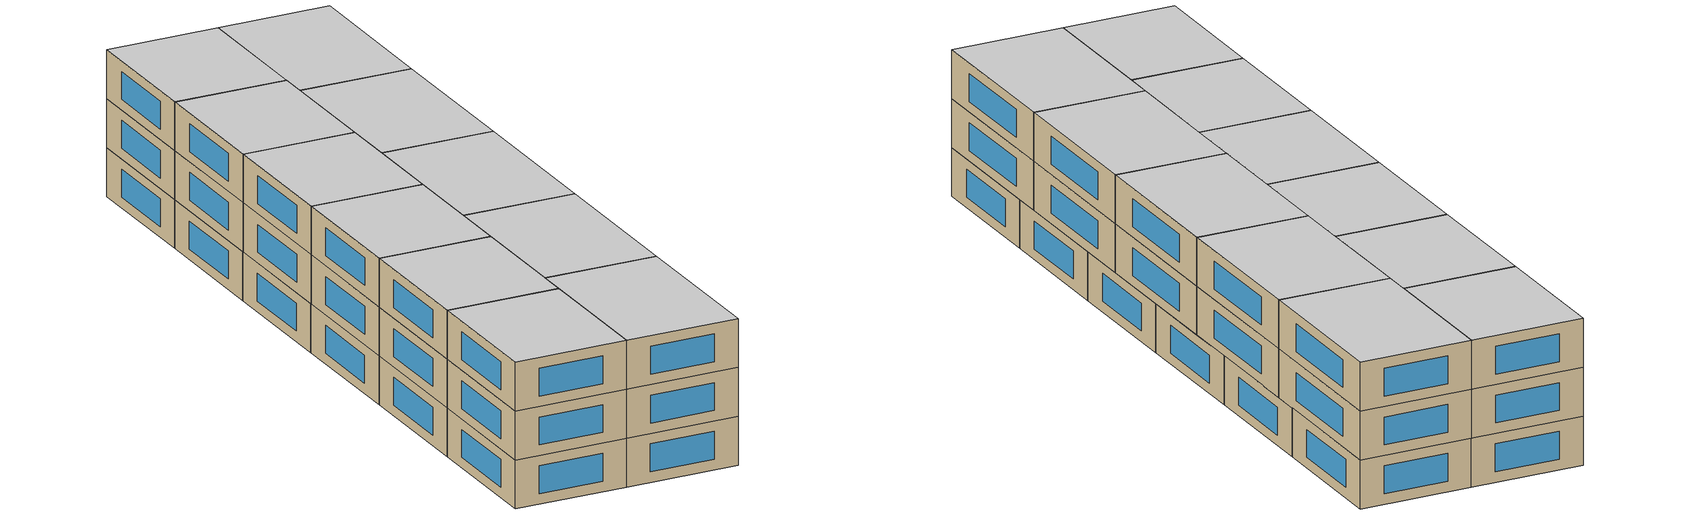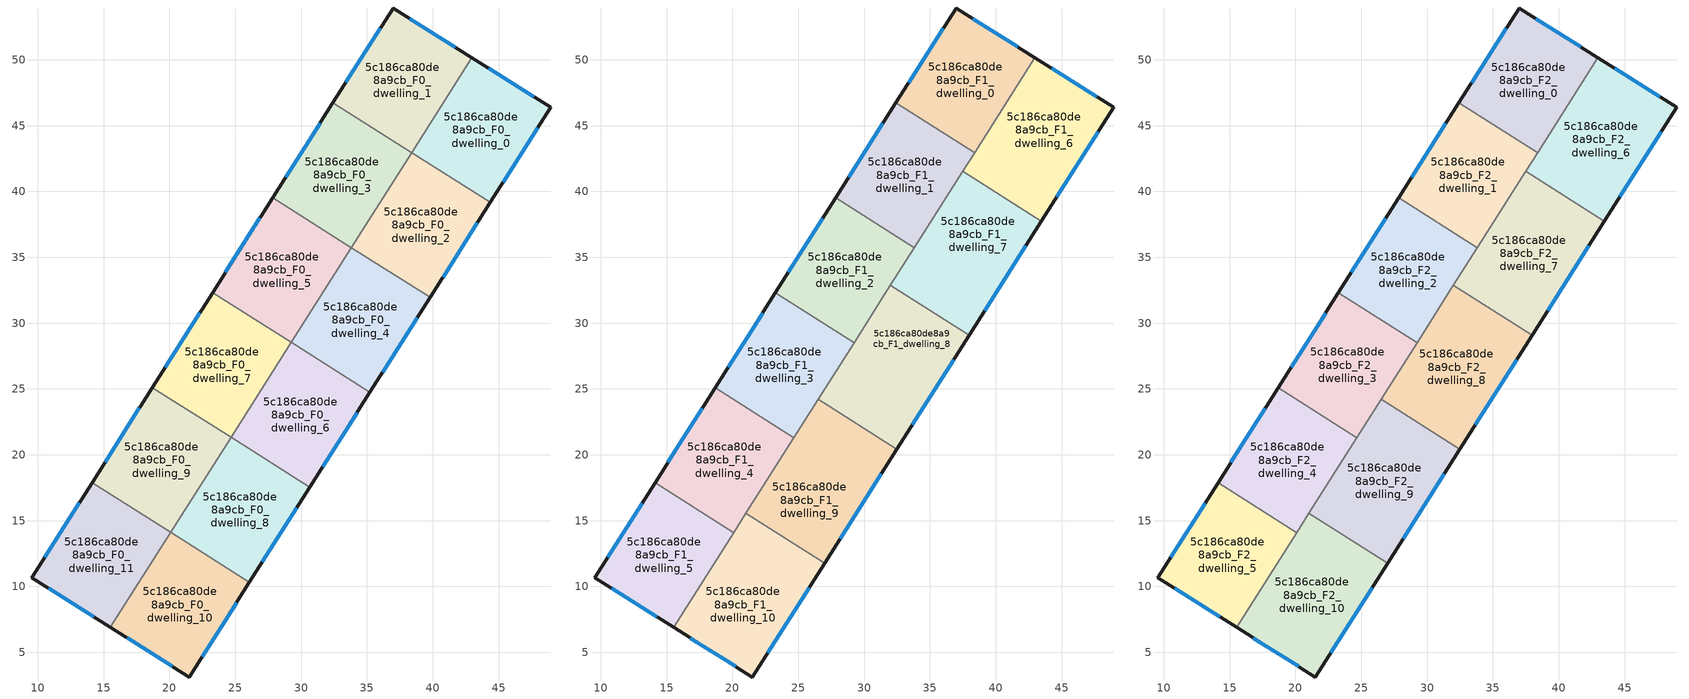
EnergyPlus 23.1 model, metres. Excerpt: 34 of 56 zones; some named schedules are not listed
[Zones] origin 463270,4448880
5c186ca80de8a9cb_F0_dwelling_0
 floor ground (EU_floor_Construction): 48.96,46.4 44.37,39.17 38.41,42.95 42.98,50.16 z0
 wall outside (EU_wall_Construction): 44.37,39.17 48.96,46.4 42.98,50.16 z0:3
 wall to 5c186ca80de8a9cb_F0_dwelling_1 (EU_wall_Construction): 42.98,50.16 38.41,42.95 z0:3
 wall to 5c186ca80de8a9cb_F0_dwelling_2 (EU_wall_Construction): 38.41,42.95 44.37,39.17 z0:3
 window (EU_Window_Construction): 47.68,47.2 44.26,49.36 / 45.36,40.72 47.98,44.85 z0.64:2.36
 ceiling adiabatic (EU_roof_Construction): 44.37,39.17 48.96,46.4 42.98,50.16 38.41,42.95 z3
5c186ca80de8a9cb_F0_dwelling_1
 floor ground (EU_floor_Construction): 42.98,50.16 38.41,42.95 32.42,46.75 36.98,53.94 z0
 wall outside (EU_wall_Construction): 42.98,50.16 36.98,53.94 32.42,46.75 z0:3
 wall to 5c186ca80de8a9cb_F0_dwelling_3 (EU_wall_Construction): 32.42,46.75 38.4,42.96 z0:3
 wall to 5c186ca80de8a9cb_F0_dwelling_2 (EU_wall_Construction): 38.4,42.96 38.41,42.95 z0:3
 window (EU_Window_Construction): 41.69,50.97 38.26,53.13 / 36,52.4 33.39,48.29 z0.64:2.36
 ceiling adiabatic (EU_roof_Construction): 38.41,42.95 42.98,50.16 42.97,50.17 38.4,42.96 z3
5c186ca80de8a9cb_F0_dwelling_10
 floor ground (EU_floor_Construction): 26.08,10.32 21.51,3.12 15.52,6.89 20.09,14.11 z0
 wall outside (EU_wall_Construction): 15.52,6.89 21.51,3.12 26.08,10.32 z0:3
 wall to 5c186ca80de8a9cb_F0_dwelling_11 (EU_wall_Construction): 20.09,14.11 15.52,6.89 z0:3
 wall to 5c186ca80de8a9cb_F0_dwelling_8 (EU_wall_Construction): 26.08,10.32 20.1,14.11 z0:3
 window (EU_Window_Construction): 22.49,4.66 25.1,8.77 / 16.8,6.09 20.23,3.93 z0.64:2.36
5c186ca80de8a9cb_F0_dwelling_11
 floor ground (EU_floor_Construction): 20.09,14.11 15.52,6.89 9.54,10.66 14.12,17.89 z0
 wall outside (EU_wall_Construction): 14.12,17.89 9.54,10.66 15.52,6.89 z0:3
 wall to 5c186ca80de8a9cb_F0_dwelling_9 (EU_wall_Construction): 20.09,14.11 14.12,17.89 z0:3
 window (EU_Window_Construction): 10.82,9.85 14.24,7.7 / 13.14,16.34 10.52,12.21 z0.64:2.36
5c186ca80de8a9cb_F0_dwelling_2
 floor ground (EU_floor_Construction): 44.37,39.17 39.8,31.96 33.82,35.75 38.4,42.96 z0
 wall outside (EU_wall_Construction): 39.8,31.96 44.37,39.17 z0:3
 wall to 5c186ca80de8a9cb_F0_dwelling_4 (EU_wall_Construction): 33.82,35.75 39.8,31.96 z0:3
 wall to 5c186ca80de8a9cb_F0_dwelling_3 (EU_wall_Construction): 38.4,42.96 33.82,35.75 z0:3
 window (EU_Window_Construction): 40.78,33.5 43.39,37.62 z0.64:2.36
5c186ca80de8a9cb_F0_dwelling_3
 floor ground (EU_floor_Construction): 38.4,42.96 33.82,35.75 27.84,39.54 32.42,46.75 z0
 wall outside (EU_wall_Construction): 32.42,46.75 27.84,39.54 z0:3
 wall to 5c186ca80de8a9cb_F0_dwelling_5 (EU_wall_Construction): 27.84,39.54 33.82,35.75 z0:3
 window (EU_Window_Construction): 31.44,45.2 28.82,41.08 z0.64:2.36
5c186ca80de8a9cb_F0_dwelling_4
 floor ground (EU_floor_Construction): 39.8,31.96 35.22,24.74 29.25,28.53 33.82,35.75 z0
 wall outside (EU_wall_Construction): 35.22,24.74 39.8,31.96 z0:3
 wall to 5c186ca80de8a9cb_F0_dwelling_5 (EU_wall_Construction): 33.82,35.75 29.25,28.53 z0:3
 wall to 5c186ca80de8a9cb_F0_dwelling_6 (EU_wall_Construction): 29.25,28.53 35.22,24.74 z0:3
 window (EU_Window_Construction): 36.2,26.29 38.82,30.41 z0.64:2.36
 ceiling adiabatic (EU_roof_Construction): 35.22,24.74 37.98,29.08 32,32.87 29.25,28.53 z3
5c186ca80de8a9cb_F0_dwelling_5
 floor ground (EU_floor_Construction): 33.82,35.75 29.25,28.53 23.27,32.32 27.84,39.54 z0
 wall outside (EU_wall_Construction): 27.84,39.54 23.27,32.32 z0:3
 wall to 5c186ca80de8a9cb_F0_dwelling_7 (EU_wall_Construction): 23.27,32.32 29.25,28.53 z0:3
 window (EU_Window_Construction): 26.87,37.99 24.25,33.87 z0.64:2.36
5c186ca80de8a9cb_F0_dwelling_6
 floor ground (EU_floor_Construction): 35.22,24.74 30.65,17.53 24.67,21.32 29.25,28.53 z0
 wall outside (EU_wall_Construction): 30.65,17.53 35.22,24.74 z0:3
 wall to 5c186ca80de8a9cb_F0_dwelling_8 (EU_wall_Construction): 24.67,21.32 30.65,17.53 z0:3
 wall to 5c186ca80de8a9cb_F0_dwelling_7 (EU_wall_Construction): 29.25,28.53 24.67,21.32 z0:3
 window (EU_Window_Construction): 31.63,19.07 34.25,23.2 z0.64:2.36
5c186ca80de8a9cb_F0_dwelling_7
 floor ground (EU_floor_Construction): 29.25,28.53 24.67,21.32 18.7,25.11 23.27,32.32 z0
 wall outside (EU_wall_Construction): 23.27,32.32 18.7,25.11 z0:3
 wall to 5c186ca80de8a9cb_F0_dwelling_9 (EU_wall_Construction): 18.7,25.11 24.67,21.32 z0:3
 window (EU_Window_Construction): 22.29,30.78 19.68,26.65 z0.64:2.36
 ceiling adiabatic (EU_roof_Construction): 24.67,21.32 29.24,28.52 23.26,32.31 18.7,25.11 z3
5c186ca80de8a9cb_F0_dwelling_8
 floor ground (EU_floor_Construction): 30.65,17.53 26.08,10.32 20.1,14.11 24.67,21.32 z0
 wall outside (EU_wall_Construction): 26.08,10.32 30.65,17.53 z0:3
 wall to 5c186ca80de8a9cb_F0_dwelling_9 (EU_wall_Construction): 24.67,21.32 20.1,14.11 z0:3
 window (EU_Window_Construction): 27.05,11.86 29.67,15.98 z0.64:2.36
5c186ca80de8a9cb_F0_dwelling_9
 floor ground (EU_floor_Construction): 24.67,21.32 20.1,14.11 14.12,17.89 18.7,25.11 z0
 wall outside (EU_wall_Construction): 18.7,25.11 14.12,17.89 z0:3
 window (EU_Window_Construction): 17.72,23.56 15.1,19.44 z0.64:2.36
 ceiling adiabatic (EU_roof_Construction): 24.67,21.31 24.67,21.32 18.7,25.11 18.69,25.1 z3
5c186ca80de8a9cb_F1_dwelling_0
 floor to 5c186ca80de8a9cb_F0_dwelling_1 (EU_floor_Construction): 42.97,50.17 38.4,42.96 32.42,46.75 36.98,53.94 z3
 floor to 5c186ca80de8a9cb_F0_dwelling_3 (EU_floor_Construction): 38.4,42.96 38.39,42.95 32.41,46.74 32.42,46.75 z3
 wall outside (EU_wall_Construction): 42.97,50.17 36.98,53.94 32.41,46.74 z3:6
 wall to 5c186ca80de8a9cb_F1_dwelling_1 (EU_wall_Construction): 32.41,46.74 38.39,42.95 z3:6
 wall to 5c186ca80de8a9cb_F1_dwelling_6 (EU_wall_Construction): 38.39,42.95 42.97,50.17 z3:6
 window (EU_Window_Construction): 36,52.4 33.39,48.28 / 41.68,50.98 38.26,53.13 z3.64:5.36
5c186ca80de8a9cb_F1_dwelling_1
 floor to 5c186ca80de8a9cb_F0_dwelling_3 (EU_floor_Construction): 38.39,42.95 33.82,35.75 27.85,39.53 32.41,46.74 z3
 floor to 5c186ca80de8a9cb_F0_dwelling_5 (EU_floor_Construction): 33.82,35.75 33.81,35.73 27.84,39.52 27.85,39.53 z3
 wall outside (EU_wall_Construction): 32.41,46.74 27.84,39.52 z3:6
 wall to 5c186ca80de8a9cb_F1_dwelling_2 (EU_wall_Construction): 27.84,39.52 33.82,35.73 z3:6
 wall to 5c186ca80de8a9cb_F1_dwelling_7 (EU_wall_Construction): 33.82,35.73 37.49,41.53 z3:6
 wall to 5c186ca80de8a9cb_F1_dwelling_6 (EU_wall_Construction): 37.49,41.53 38.39,42.94 z3:6
 window (EU_Window_Construction): 31.43,45.19 28.82,41.07 z3.64:5.36
5c186ca80de8a9cb_F1_dwelling_10
 floor to 5c186ca80de8a9cb_F0_dwelling_10 (EU_floor_Construction): 26.07,10.32 21.51,3.12 15.53,6.89 20.1,14.1 z3
 floor to 5c186ca80de8a9cb_F0_dwelling_8 (EU_floor_Construction): 27,11.77 26.07,10.32 20.1,14.1 21.02,15.56 z3
 wall outside (EU_wall_Construction): 15.53,6.89 21.51,3.12 27,11.77 z3:6
 wall to 5c186ca80de8a9cb_F1_dwelling_9 (EU_wall_Construction): 27,11.77 21.02,15.56 z3:6
 wall to 5c186ca80de8a9cb_F1_dwelling_5 (EU_wall_Construction): 20.09,14.09 15.53,6.89 z3:6
 wall to 5c186ca80de8a9cb_F1_dwelling_4 (EU_wall_Construction): 21.02,15.56 20.09,14.09 z3:6
 window (EU_Window_Construction): 22.69,4.97 25.82,9.92 / 16.81,6.08 20.23,3.93 z3.64:5.36
5c186ca80de8a9cb_F1_dwelling_2
 floor to 5c186ca80de8a9cb_F0_dwelling_5 (EU_floor_Construction): 33.81,35.73 29.25,28.53 23.27,32.32 27.84,39.52 z3
 floor to 5c186ca80de8a9cb_F0_dwelling_7 (EU_floor_Construction): 29.25,28.53 29.24,28.52 23.26,32.31 23.27,32.32 z3
 wall outside (EU_wall_Construction): 27.84,39.52 23.26,32.31 z3:6
 wall to 5c186ca80de8a9cb_F1_dwelling_3 (EU_wall_Construction): 23.26,32.31 29.24,28.52 z3:6
 wall to 5c186ca80de8a9cb_F1_dwelling_8 (EU_wall_Construction): 29.24,28.52 32,32.87 z3:6
 wall to 5c186ca80de8a9cb_F1_dwelling_7 (EU_wall_Construction): 32,32.87 33.81,35.73 z3:6
 window (EU_Window_Construction): 26.86,37.98 24.24,33.85 z3.64:5.36
5c186ca80de8a9cb_F1_dwelling_3
 floor adiabatic (EU_floor_Construction): 29.24,28.52 24.67,21.31 18.69,25.1 23.26,32.31 z3
 wall outside (EU_wall_Construction): 23.26,32.31 18.69,25.1 z3:6
 wall to 5c186ca80de8a9cb_F1_dwelling_4 (EU_wall_Construction): 18.69,25.1 24.67,21.31 z3:6
 wall to 5c186ca80de8a9cb_F1_dwelling_9 (EU_wall_Construction): 24.67,21.31 26.51,24.22 z3:6
 wall to 5c186ca80de8a9cb_F1_dwelling_8 (EU_wall_Construction): 26.51,24.22 29.24,28.52 z3:6
 window (EU_Window_Construction): 22.28,30.76 19.67,26.64 z3.64:5.36
5c186ca80de8a9cb_F1_dwelling_4
 floor to 5c186ca80de8a9cb_F0_dwelling_9 (EU_floor_Construction): 24.67,21.31 20.1,14.11 14.12,17.89 18.69,25.1 z3
 floor to 5c186ca80de8a9cb_F0_dwelling_11 (EU_floor_Construction): 20.09,14.11 20.08,14.1 14.12,17.88 14.12,17.89 z3
 wall outside (EU_wall_Construction): 18.69,25.1 14.12,17.88 z3:6
 wall to 5c186ca80de8a9cb_F1_dwelling_5 (EU_wall_Construction): 14.12,17.88 20.09,14.09 z3:6
 wall to 5c186ca80de8a9cb_F1_dwelling_9 (EU_wall_Construction): 21.02,15.56 24.67,21.31 z3:6
 window (EU_Window_Construction): 17.71,23.55 15.1,19.43 z3.64:5.36
5c186ca80de8a9cb_F1_dwelling_5
 floor to 5c186ca80de8a9cb_F0_dwelling_11 (EU_floor_Construction): 20.08,14.1 15.52,6.89 9.54,10.66 14.12,17.88 z3
 floor to 5c186ca80de8a9cb_F0_dwelling_10 (EU_floor_Construction): 20.09,14.09 15.53,6.89 15.52,6.89 20.08,14.1 z3
 wall outside (EU_wall_Construction): 14.12,17.88 9.54,10.66 15.53,6.89 z3:6
 window (EU_Window_Construction): 10.82,9.85 14.24,7.7 / 13.14,16.34 10.52,12.21 z3.64:5.36
5c186ca80de8a9cb_F1_dwelling_6
 floor to 5c186ca80de8a9cb_F0_dwelling_2 (EU_floor_Construction): 44.37,39.17 43.47,37.74 37.49,41.53 38.4,42.96 z3
 floor adiabatic (EU_floor_Construction): 48.96,46.4 44.37,39.17 38.4,42.96 37.49,41.53 42.97,50.17 z3
 wall outside (EU_wall_Construction): 43.47,37.74 48.96,46.4 42.97,50.17 z3:6
 wall to 5c186ca80de8a9cb_F1_dwelling_7 (EU_wall_Construction): 37.49,41.53 43.47,37.74 z3:6
 window (EU_Window_Construction): 47.68,47.21 44.25,49.36 / 44.64,39.59 47.78,44.54 z3.64:5.36
5c186ca80de8a9cb_F1_dwelling_7
 floor to 5c186ca80de8a9cb_F0_dwelling_2 (EU_floor_Construction): 43.47,37.74 39.8,31.96 33.82,35.75 37.49,41.53 z3
 floor to 5c186ca80de8a9cb_F0_dwelling_4 (EU_floor_Construction): 39.8,31.96 37.98,29.08 32,32.87 33.82,35.75 z3
 wall outside (EU_wall_Construction): 37.98,29.08 43.47,37.74 z3:6
 wall to 5c186ca80de8a9cb_F1_dwelling_8 (EU_wall_Construction): 32,32.87 37.98,29.08 z3:6
 window (EU_Window_Construction): 39.15,30.94 42.29,35.88 z3.64:5.36
5c186ca80de8a9cb_F1_dwelling_8
 floor to 5c186ca80de8a9cb_F0_dwelling_6 (EU_floor_Construction): 35.22,24.74 32.49,20.43 26.51,24.22 29.25,28.53 z3
 floor adiabatic (EU_floor_Construction): 37.98,29.08 35.22,24.74 29.25,28.53 32,32.87 z3
 wall outside (EU_wall_Construction): 32.49,20.43 37.98,29.08 z3:6
 wall to 5c186ca80de8a9cb_F1_dwelling_9 (EU_wall_Construction): 26.51,24.22 32.49,20.43 z3:6
 window (EU_Window_Construction): 33.66,22.28 36.8,27.23 z3.64:5.36
5c186ca80de8a9cb_F1_dwelling_9
 floor to 5c186ca80de8a9cb_F0_dwelling_8 (EU_floor_Construction): 30.65,17.53 27,11.77 21.02,15.56 24.67,21.32 z3
 floor to 5c186ca80de8a9cb_F0_dwelling_6 (EU_floor_Construction): 32.49,20.43 30.65,17.53 24.67,21.32 26.51,24.22 z3
 wall outside (EU_wall_Construction): 27,11.77 32.49,20.43 z3:6
 window (EU_Window_Construction): 28.17,13.62 31.31,18.57 z3.64:5.36
5c186ca80de8a9cb_F2_dwelling_0
 floor to 5c186ca80de8a9cb_F1_dwelling_0 (EU_floor_Construction): 42.97,50.17 38.39,42.95 32.41,46.74 36.98,53.94 z6
 wall outside (EU_wall_Construction): 42.97,50.17 36.98,53.94 32.41,46.74 z6:9
 wall to 5c186ca80de8a9cb_F2_dwelling_1 (EU_wall_Construction): 32.41,46.74 38.39,42.95 z6:9
 wall to 5c186ca80de8a9cb_F2_dwelling_6 (EU_wall_Construction): 38.39,42.95 42.97,50.17 z6:9
 window (EU_Window_Construction): 36,52.4 33.39,48.28 / 41.68,50.98 38.26,53.13 z6.64:8.36
 ceiling to 5c186ca80de8a9cb_F3_dwelling_0 (EU_floor_Construction): 38.39,42.95 42.97,50.17 36.98,53.94 32.41,46.74 z9
5c186ca80de8a9cb_F2_dwelling_1
 floor to 5c186ca80de8a9cb_F1_dwelling_1 (EU_floor_Construction): 38.39,42.95 33.82,35.73 27.84,39.52 32.41,46.74 z6
 wall outside (EU_wall_Construction): 32.41,46.74 27.84,39.52 z6:9
 wall to 5c186ca80de8a9cb_F2_dwelling_2 (EU_wall_Construction): 27.84,39.52 33.82,35.73 z6:9
 wall to 5c186ca80de8a9cb_F2_dwelling_7 (EU_wall_Construction): 33.82,35.73 37.49,41.53 z6:9
 wall to 5c186ca80de8a9cb_F2_dwelling_6 (EU_wall_Construction): 37.49,41.53 38.39,42.94 z6:9
 window (EU_Window_Construction): 31.43,45.19 28.82,41.07 z6.64:8.36
 ceiling to 5c186ca80de8a9cb_F3_dwelling_1 (EU_floor_Construction): 33.82,35.73 38.39,42.95 32.41,46.74 27.84,39.52 z9
5c186ca80de8a9cb_F2_dwelling_10
 floor to 5c186ca80de8a9cb_F1_dwelling_10 (EU_floor_Construction): 27,11.77 21.51,3.12 15.53,6.89 21.02,15.56 z6
 wall outside (EU_wall_Construction): 15.53,6.89 21.51,3.12 27,11.77 z6:9
 wall to 5c186ca80de8a9cb_F2_dwelling_9 (EU_wall_Construction): 27,11.77 21.02,15.56 z6:9
 wall to 5c186ca80de8a9cb_F2_dwelling_5 (EU_wall_Construction): 20.09,14.09 15.53,6.89 z6:9
 wall to 5c186ca80de8a9cb_F2_dwelling_4 (EU_wall_Construction): 21.02,15.56 20.09,14.09 z6:9
 window (EU_Window_Construction): 22.69,4.97 25.82,9.92 / 16.81,6.08 20.23,3.93 z6.64:8.36
 ceiling to 5c186ca80de8a9cb_F3_dwelling_10 (EU_floor_Construction): 21.51,3.12 27,11.77 21.02,15.56 15.53,6.89 z9
5c186ca80de8a9cb_F2_dwelling_2
 floor to 5c186ca80de8a9cb_F1_dwelling_2 (EU_floor_Construction): 33.82,35.73 29.24,28.52 23.26,32.31 27.84,39.52 z6
 wall outside (EU_wall_Construction): 27.84,39.52 23.26,32.31 z6:9
 wall to 5c186ca80de8a9cb_F2_dwelling_3 (EU_wall_Construction): 23.26,32.31 29.24,28.52 z6:9
 wall to 5c186ca80de8a9cb_F2_dwelling_8 (EU_wall_Construction): 29.24,28.52 32,32.87 z6:9
 wall to 5c186ca80de8a9cb_F2_dwelling_7 (EU_wall_Construction): 32,32.87 33.81,35.73 z6:9
 window (EU_Window_Construction): 26.86,37.98 24.24,33.85 z6.64:8.36
 ceiling to 5c186ca80de8a9cb_F3_dwelling_2 (EU_floor_Construction): 29.24,28.52 33.82,35.73 27.84,39.52 23.26,32.31 z9
5c186ca80de8a9cb_F2_dwelling_3
 floor to 5c186ca80de8a9cb_F1_dwelling_3 (EU_floor_Construction): 29.24,28.52 24.67,21.31 18.69,25.1 23.26,32.31 z6
 wall outside (EU_wall_Construction): 23.26,32.31 18.69,25.1 z6:9
 wall to 5c186ca80de8a9cb_F2_dwelling_4 (EU_wall_Construction): 18.69,25.1 24.67,21.31 z6:9
 wall to 5c186ca80de8a9cb_F2_dwelling_9 (EU_wall_Construction): 24.67,21.31 26.51,24.22 z6:9
 wall to 5c186ca80de8a9cb_F2_dwelling_8 (EU_wall_Construction): 26.51,24.22 29.24,28.52 z6:9
 window (EU_Window_Construction): 22.28,30.76 19.67,26.64 z6.64:8.36
 ceiling to 5c186ca80de8a9cb_F3_dwelling_3 (EU_floor_Construction): 24.67,21.31 29.24,28.52 23.26,32.31 18.69,25.1 z9
5c186ca80de8a9cb_F2_dwelling_4
 floor to 5c186ca80de8a9cb_F1_dwelling_4 (EU_floor_Construction): 24.67,21.31 20.09,14.09 14.12,17.88 18.69,25.1 z6
 wall outside (EU_wall_Construction): 18.69,25.1 14.12,17.88 z6:9
 wall to 5c186ca80de8a9cb_F2_dwelling_5 (EU_wall_Construction): 14.12,17.88 20.09,14.09 z6:9
 wall to 5c186ca80de8a9cb_F2_dwelling_9 (EU_wall_Construction): 21.02,15.56 24.67,21.31 z6:9
 window (EU_Window_Construction): 17.71,23.55 15.1,19.43 z6.64:8.36
 ceiling to 5c186ca80de8a9cb_F3_dwelling_4 (EU_floor_Construction): 20.09,14.09 24.67,21.31 18.69,25.1 14.12,17.88 z9
5c186ca80de8a9cb_F2_dwelling_5
 floor to 5c186ca80de8a9cb_F1_dwelling_5 (EU_floor_Construction): 20.09,14.09 15.53,6.89 9.54,10.66 14.12,17.88 z6
 wall outside (EU_wall_Construction): 14.12,17.88 9.54,10.66 15.53,6.89 z6:9
 window (EU_Window_Construction): 10.82,9.85 14.24,7.7 / 13.14,16.34 10.52,12.21 z6.64:8.36
 ceiling to 5c186ca80de8a9cb_F3_dwelling_5 (EU_floor_Construction): 15.53,6.89 20.09,14.09 14.12,17.88 9.54,10.66 z9
5c186ca80de8a9cb_F2_dwelling_6
 floor to 5c186ca80de8a9cb_F1_dwelling_6 (EU_floor_Construction): 48.96,46.4 43.47,37.74 37.49,41.53 42.97,50.17 z6
 wall outside (EU_wall_Construction): 43.47,37.74 48.96,46.4 42.97,50.17 z6:9
 wall to 5c186ca80de8a9cb_F2_dwelling_7 (EU_wall_Construction): 37.49,41.53 43.47,37.74 z6:9
 window (EU_Window_Construction): 47.68,47.21 44.25,49.36 / 44.64,39.59 47.78,44.54 z6.64:8.36
 ceiling to 5c186ca80de8a9cb_F3_dwelling_6 (EU_floor_Construction): 43.47,37.74 48.96,46.4 42.97,50.17 37.49,41.53 z9
5c186ca80de8a9cb_F2_dwelling_7
 floor to 5c186ca80de8a9cb_F1_dwelling_7 (EU_floor_Construction): 43.47,37.74 37.98,29.08 32,32.87 37.49,41.53 z6
 wall outside (EU_wall_Construction): 37.98,29.08 43.47,37.74 z6:9
 wall to 5c186ca80de8a9cb_F2_dwelling_8 (EU_wall_Construction): 32,32.87 37.98,29.08 z6:9
 window (EU_Window_Construction): 39.15,30.94 42.29,35.88 z6.64:8.36
 ceiling to 5c186ca80de8a9cb_F3_dwelling_7 (EU_floor_Construction): 37.98,29.08 43.47,37.74 37.49,41.53 32,32.87 z9
5c186ca80de8a9cb_F2_dwelling_8
 floor to 5c186ca80de8a9cb_F1_dwelling_8 (EU_floor_Construction): 37.98,29.08 32.49,20.43 26.51,24.22 32,32.87 z6
 wall outside (EU_wall_Construction): 32.49,20.43 37.98,29.08 z6:9
 wall to 5c186ca80de8a9cb_F2_dwelling_9 (EU_wall_Construction): 26.51,24.22 32.49,20.43 z6:9
 window (EU_Window_Construction): 33.66,22.28 36.8,27.23 z6.64:8.36
 ceiling to 5c186ca80de8a9cb_F3_dwelling_8 (EU_floor_Construction): 32.49,20.43 37.98,29.08 32,32.87 26.51,24.22 z9
5c186ca80de8a9cb_F2_dwelling_9
 floor to 5c186ca80de8a9cb_F1_dwelling_9 (EU_floor_Construction): 32.49,20.43 27,11.77 21.02,15.56 26.51,24.22 z6
 wall outside (EU_wall_Construction): 27,11.77 32.49,20.43 z6:9
 window (EU_Window_Construction): 28.17,13.62 31.31,18.57 z6.64:8.36
 ceiling to 5c186ca80de8a9cb_F3_dwelling_9 (EU_floor_Construction): 27,11.77 32.49,20.43 26.51,24.22 21.02,15.56 z9
[Building]
EU S2 Campaign: North Axis=0; Terrain=City; Solar Distribution=FullExterior
[Site:Location]
Yerevan-Zvartnots.Intl.AP: Latitude=40.15; Longitude=44.383; Time Zone=4; Elevation=854
[SizingPeriod:WeatherFileDays]
AnnualSizingPeriod: Begin Month=1; Begin Day of Month=1; End Month=12; End Day of Month=31; Day of Week for Start Day=Monday; Use Weather File Daylight Saving Period=No; Use Weather File Rain and Snow Indicators=No
[MATERIAL]
EU_InternalMass_Material: Roughness=MediumRough; Thickness=0.1; Conductivity=1; Density=1800; Specific Heat=900; Thermal Absorptance=0.9; Solar Absorptance=0.7; Visible Absorptance=0.7
[MATERIAL:NOMASS] Roughness=MediumRough; Thermal Absorptance=0.9; Solar Absorptance=0.7; Visible Absorptance=0.7
Name | Thermal Resistance
EU_wall_NoMass | 1.05043
EU_roof_NoMass | 1.45357
EU_floor_NoMass | 0.478065
[WINDOWMATERIAL:SIMPLEGLAZINGSYSTEM]
EU_Window_SimpleGlazing: UFactor=2.5566; Solar Heat Gain Coefficient=0.75; Visible Transmittance=0.75
[CONSTRUCTION]
EU_wall_Construction: EU_wall_NoMass
EU_roof_Construction: EU_roof_NoMass
EU_floor_Construction: EU_floor_NoMass
EU_Window_Construction: EU_Window_SimpleGlazing
EU_InternalMass_Construction: EU_InternalMass_Material
[ZONE] Type=1; Multiplier=1; Ceiling Height=autocalculate; Floor Area=autocalculate; Part of Total Floor Area=Yes
Name | Volume
5c186ca80de8a9cb_F0_dwelling_0 | 181.344
5c186ca80de8a9cb_F1_dwelling_0; 5c186ca80de8a9cb_F2_dwelling_0 | 181.343
5c186ca80de8a9cb_F0_dwelling_1 | 181.345
5c186ca80de8a9cb_F1_dwelling_1; 5c186ca80de8a9cb_F2_dwelling_1; 5c186ca80de8a9cb_F1_dwelling_4; 5c186ca80de8a9cb_F2_dwelling_4; 5c186ca80de8a9cb_F0_dwelling_5 | 181.348
5c186ca80de8a9cb_F0_dwelling_10; 5c186ca80de8a9cb_F1_dwelling_5; 5c186ca80de8a9cb_F2_dwelling_5 | 181.351
5c186ca80de8a9cb_F1_dwelling_10; 5c186ca80de8a9cb_F2_dwelling_10 | 217.607
5c186ca80de8a9cb_F0_dwelling_11; 5c186ca80de8a9cb_F0_dwelling_9 | 181.352
5c186ca80de8a9cb_F0_dwelling_2 | 181.328
5c186ca80de8a9cb_F1_dwelling_2; 5c186ca80de8a9cb_F2_dwelling_2; 5c186ca80de8a9cb_F1_dwelling_3; 5c186ca80de8a9cb_F2_dwelling_3 | 181.365
5c186ca80de8a9cb_F0_dwelling_3 | 181.335
5c186ca80de8a9cb_F0_dwelling_4 | 181.338
5c186ca80de8a9cb_F0_dwelling_6; 5c186ca80de8a9cb_F0_dwelling_8 | 181.337
5c186ca80de8a9cb_F1_dwelling_6; 5c186ca80de8a9cb_F2_dwelling_6 | 217.593
5c186ca80de8a9cb_F0_dwelling_7 | 181.323
5c186ca80de8a9cb_F1_dwelling_7; 5c186ca80de8a9cb_F2_dwelling_7 | 217.592
5c186ca80de8a9cb_F1_dwelling_8; 5c186ca80de8a9cb_F2_dwelling_8 | 217.614
5c186ca80de8a9cb_F1_dwelling_9; 5c186ca80de8a9cb_F2_dwelling_9 | 217.581
[INTERNALMASS] Construction=EU_InternalMass_Construction
Name | Zone or ZoneList | Surface Area
5c186ca80de8a9cb_F0_dwelling_0_EU_InternalMass | 5c186ca80de8a9cb_F0_dwelling_0 | 60.4476
5c186ca80de8a9cb_F0_dwelling_1_EU_InternalMass | 5c186ca80de8a9cb_F0_dwelling_1 | 60.4474
5c186ca80de8a9cb_F0_dwelling_2_EU_InternalMass | 5c186ca80de8a9cb_F0_dwelling_2 | 60.4437
5c186ca80de8a9cb_F0_dwelling_3_EU_InternalMass | 5c186ca80de8a9cb_F0_dwelling_3 | 60.4432
5c186ca80de8a9cb_F0_dwelling_4_EU_InternalMass | 5c186ca80de8a9cb_F0_dwelling_4 | 60.4482
5c186ca80de8a9cb_F0_dwelling_5_EU_InternalMass | 5c186ca80de8a9cb_F0_dwelling_5 | 60.4467
5c186ca80de8a9cb_F0_dwelling_6_EU_InternalMass | 5c186ca80de8a9cb_F0_dwelling_6 | 60.444
5c186ca80de8a9cb_F0_dwelling_7_EU_InternalMass | 5c186ca80de8a9cb_F0_dwelling_7 | 60.4435
5c186ca80de8a9cb_F0_dwelling_8_EU_InternalMass | 5c186ca80de8a9cb_F0_dwelling_8 | 60.4437
5c186ca80de8a9cb_F0_dwelling_9_EU_InternalMass | 5c186ca80de8a9cb_F0_dwelling_9 | 60.4515
5c186ca80de8a9cb_F0_dwelling_10_EU_InternalMass | 5c186ca80de8a9cb_F0_dwelling_10 | 60.4507
5c186ca80de8a9cb_F0_dwelling_11_EU_InternalMass | 5c186ca80de8a9cb_F0_dwelling_11 | 60.4503
5c186ca80de8a9cb_F1_dwelling_0_EU_InternalMass | 5c186ca80de8a9cb_F1_dwelling_0 | 60.4475
5c186ca80de8a9cb_F1_dwelling_1_EU_InternalMass | 5c186ca80de8a9cb_F1_dwelling_1 | 60.4493
5c186ca80de8a9cb_F1_dwelling_2_EU_InternalMass | 5c186ca80de8a9cb_F1_dwelling_2 | 60.4548
5c186ca80de8a9cb_F1_dwelling_3_EU_InternalMass | 5c186ca80de8a9cb_F1_dwelling_3 | 60.4548
5c186ca80de8a9cb_F1_dwelling_4_EU_InternalMass | 5c186ca80de8a9cb_F1_dwelling_4 | 60.4493
5c186ca80de8a9cb_F1_dwelling_5_EU_InternalMass | 5c186ca80de8a9cb_F1_dwelling_5 | 60.4504
5c186ca80de8a9cb_F1_dwelling_6_EU_InternalMass | 5c186ca80de8a9cb_F1_dwelling_6 | 72.531
5c186ca80de8a9cb_F1_dwelling_7_EU_InternalMass | 5c186ca80de8a9cb_F1_dwelling_7 | 72.5305
5c186ca80de8a9cb_F1_dwelling_8_EU_InternalMass | 5c186ca80de8a9cb_F1_dwelling_8 | 72.538
5c186ca80de8a9cb_F1_dwelling_9_EU_InternalMass | 5c186ca80de8a9cb_F1_dwelling_9 | 72.5272
5c186ca80de8a9cb_F1_dwelling_10_EU_InternalMass | 5c186ca80de8a9cb_F1_dwelling_10 | 72.5353
5c186ca80de8a9cb_F2_dwelling_0_EU_InternalMass | 5c186ca80de8a9cb_F2_dwelling_0 | 60.4475
5c186ca80de8a9cb_F2_dwelling_1_EU_InternalMass | 5c186ca80de8a9cb_F2_dwelling_1 | 60.4493
5c186ca80de8a9cb_F2_dwelling_2_EU_InternalMass | 5c186ca80de8a9cb_F2_dwelling_2 | 60.4548
5c186ca80de8a9cb_F2_dwelling_3_EU_InternalMass | 5c186ca80de8a9cb_F2_dwelling_3 | 60.4548
5c186ca80de8a9cb_F2_dwelling_4_EU_InternalMass | 5c186ca80de8a9cb_F2_dwelling_4 | 60.4493
5c186ca80de8a9cb_F2_dwelling_5_EU_InternalMass | 5c186ca80de8a9cb_F2_dwelling_5 | 60.4504
5c186ca80de8a9cb_F2_dwelling_6_EU_InternalMass | 5c186ca80de8a9cb_F2_dwelling_6 | 72.531
5c186ca80de8a9cb_F2_dwelling_7_EU_InternalMass | 5c186ca80de8a9cb_F2_dwelling_7 | 72.5305
5c186ca80de8a9cb_F2_dwelling_8_EU_InternalMass | 5c186ca80de8a9cb_F2_dwelling_8 | 72.538
5c186ca80de8a9cb_F2_dwelling_9_EU_InternalMass | 5c186ca80de8a9cb_F2_dwelling_9 | 72.5272
5c186ca80de8a9cb_F2_dwelling_10_EU_InternalMass | 5c186ca80de8a9cb_F2_dwelling_10 | 72.5353
[OTHEREQUIPMENT] Fuel Type=Electricity; Design Level Calculation Method=Watts/Area; Power per Zone Floor Area=1; Fraction Latent=0; Fraction Radiant=0; Fraction Lost=0; Carbon Dioxide Generation Rate=0; EndUse Subcategory=EU_Step8_InternalGains
Name | Zone or ZoneList or Space or SpaceList | Schedule
EU_Step8_InternalGain_5c186ca80de8a9cb_F0_dwelling_0_f000 | 5c186ca80de8a9cb_F0_dwelling_0 | EU_Step8_GainSchedule_5c186ca80de8a9cb_F0_dwelling_0_f000
EU_Step8_InternalGain_5c186ca80de8a9cb_F0_dwelling_1_f000 | 5c186ca80de8a9cb_F0_dwelling_1 | EU_Step8_GainSchedule_5c186ca80de8a9cb_F0_dwelling_1_f000
EU_Step8_InternalGain_5c186ca80de8a9cb_F0_dwelling_2_f000 | 5c186ca80de8a9cb_F0_dwelling_2 | EU_Step8_GainSchedule_5c186ca80de8a9cb_F0_dwelling_2_f000
EU_Step8_InternalGain_5c186ca80de8a9cb_F0_dwelling_3_f000 | 5c186ca80de8a9cb_F0_dwelling_3 | EU_Step8_GainSchedule_5c186ca80de8a9cb_F0_dwelling_3_f000
EU_Step8_InternalGain_5c186ca80de8a9cb_F0_dwelling_4_f000 | 5c186ca80de8a9cb_F0_dwelling_4 | EU_Step8_GainSchedule_5c186ca80de8a9cb_F0_dwelling_4_f000
EU_Step8_InternalGain_5c186ca80de8a9cb_F0_dwelling_5_f000 | 5c186ca80de8a9cb_F0_dwelling_5 | EU_Step8_GainSchedule_5c186ca80de8a9cb_F0_dwelling_5_f000
EU_Step8_InternalGain_5c186ca80de8a9cb_F0_dwelling_6_f000 | 5c186ca80de8a9cb_F0_dwelling_6 | EU_Step8_GainSchedule_5c186ca80de8a9cb_F0_dwelling_6_f000
EU_Step8_InternalGain_5c186ca80de8a9cb_F0_dwelling_7_f000 | 5c186ca80de8a9cb_F0_dwelling_7 | EU_Step8_GainSchedule_5c186ca80de8a9cb_F0_dwelling_7_f000
EU_Step8_InternalGain_5c186ca80de8a9cb_F0_dwelling_8_f000 | 5c186ca80de8a9cb_F0_dwelling_8 | EU_Step8_GainSchedule_5c186ca80de8a9cb_F0_dwelling_8_f000
EU_Step8_InternalGain_5c186ca80de8a9cb_F0_dwelling_9_f000 | 5c186ca80de8a9cb_F0_dwelling_9 | EU_Step8_GainSchedule_5c186ca80de8a9cb_F0_dwelling_9_f000
EU_Step8_InternalGain_5c186ca80de8a9cb_F0_dwelling_10_f000 | 5c186ca80de8a9cb_F0_dwelling_10 | EU_Step8_GainSchedule_5c186ca80de8a9cb_F0_dwelling_10_f000
EU_Step8_InternalGain_5c186ca80de8a9cb_F0_dwelling_11_f000 | 5c186ca80de8a9cb_F0_dwelling_11 | EU_Step8_GainSchedule_5c186ca80de8a9cb_F0_dwelling_11_f000
EU_Step8_InternalGain_5c186ca80de8a9cb_F1_dwelling_0_f000 | 5c186ca80de8a9cb_F1_dwelling_0 | EU_Step8_GainSchedule_5c186ca80de8a9cb_F1_dwelling_0_f000
EU_Step8_InternalGain_5c186ca80de8a9cb_F1_dwelling_1_f000 | 5c186ca80de8a9cb_F1_dwelling_1 | EU_Step8_GainSchedule_5c186ca80de8a9cb_F1_dwelling_1_f000
EU_Step8_InternalGain_5c186ca80de8a9cb_F1_dwelling_2_f000 | 5c186ca80de8a9cb_F1_dwelling_2 | EU_Step8_GainSchedule_5c186ca80de8a9cb_F1_dwelling_2_f000
EU_Step8_InternalGain_5c186ca80de8a9cb_F1_dwelling_3_f000 | 5c186ca80de8a9cb_F1_dwelling_3 | EU_Step8_GainSchedule_5c186ca80de8a9cb_F1_dwelling_3_f000
EU_Step8_InternalGain_5c186ca80de8a9cb_F1_dwelling_4_f000 | 5c186ca80de8a9cb_F1_dwelling_4 | EU_Step8_GainSchedule_5c186ca80de8a9cb_F1_dwelling_4_f000
EU_Step8_InternalGain_5c186ca80de8a9cb_F1_dwelling_5_f000 | 5c186ca80de8a9cb_F1_dwelling_5 | EU_Step8_GainSchedule_5c186ca80de8a9cb_F1_dwelling_5_f000
EU_Step8_InternalGain_5c186ca80de8a9cb_F1_dwelling_6_f000 | 5c186ca80de8a9cb_F1_dwelling_6 | EU_Step8_GainSchedule_5c186ca80de8a9cb_F1_dwelling_6_f000
EU_Step8_InternalGain_5c186ca80de8a9cb_F1_dwelling_7_f000 | 5c186ca80de8a9cb_F1_dwelling_7 | EU_Step8_GainSchedule_5c186ca80de8a9cb_F1_dwelling_7_f000
EU_Step8_InternalGain_5c186ca80de8a9cb_F1_dwelling_8_f000 | 5c186ca80de8a9cb_F1_dwelling_8 | EU_Step8_GainSchedule_5c186ca80de8a9cb_F1_dwelling_8_f000
EU_Step8_InternalGain_5c186ca80de8a9cb_F1_dwelling_9_f000 | 5c186ca80de8a9cb_F1_dwelling_9 | EU_Step8_GainSchedule_5c186ca80de8a9cb_F1_dwelling_9_f000
EU_Step8_InternalGain_5c186ca80de8a9cb_F1_dwelling_10_f000 | 5c186ca80de8a9cb_F1_dwelling_10 | EU_Step8_GainSchedule_5c186ca80de8a9cb_F1_dwelling_10_f000
EU_Step8_InternalGain_5c186ca80de8a9cb_F2_dwelling_0_f000 | 5c186ca80de8a9cb_F2_dwelling_0 | EU_Step8_GainSchedule_5c186ca80de8a9cb_F2_dwelling_0_f000
EU_Step8_InternalGain_5c186ca80de8a9cb_F2_dwelling_1_f000 | 5c186ca80de8a9cb_F2_dwelling_1 | EU_Step8_GainSchedule_5c186ca80de8a9cb_F2_dwelling_1_f000
EU_Step8_InternalGain_5c186ca80de8a9cb_F2_dwelling_2_f000 | 5c186ca80de8a9cb_F2_dwelling_2 | EU_Step8_GainSchedule_5c186ca80de8a9cb_F2_dwelling_2_f000
EU_Step8_InternalGain_5c186ca80de8a9cb_F2_dwelling_3_f000 | 5c186ca80de8a9cb_F2_dwelling_3 | EU_Step8_GainSchedule_5c186ca80de8a9cb_F2_dwelling_3_f000
EU_Step8_InternalGain_5c186ca80de8a9cb_F2_dwelling_4_f000 | 5c186ca80de8a9cb_F2_dwelling_4 | EU_Step8_GainSchedule_5c186ca80de8a9cb_F2_dwelling_4_f000
EU_Step8_InternalGain_5c186ca80de8a9cb_F2_dwelling_5_f000 | 5c186ca80de8a9cb_F2_dwelling_5 | EU_Step8_GainSchedule_5c186ca80de8a9cb_F2_dwelling_5_f000
EU_Step8_InternalGain_5c186ca80de8a9cb_F2_dwelling_6_f000 | 5c186ca80de8a9cb_F2_dwelling_6 | EU_Step8_GainSchedule_5c186ca80de8a9cb_F2_dwelling_6_f000
EU_Step8_InternalGain_5c186ca80de8a9cb_F2_dwelling_7_f000 | 5c186ca80de8a9cb_F2_dwelling_7 | EU_Step8_GainSchedule_5c186ca80de8a9cb_F2_dwelling_7_f000
EU_Step8_InternalGain_5c186ca80de8a9cb_F2_dwelling_8_f000 | 5c186ca80de8a9cb_F2_dwelling_8 | EU_Step8_GainSchedule_5c186ca80de8a9cb_F2_dwelling_8_f000
EU_Step8_InternalGain_5c186ca80de8a9cb_F2_dwelling_9_f000 | 5c186ca80de8a9cb_F2_dwelling_9 | EU_Step8_GainSchedule_5c186ca80de8a9cb_F2_dwelling_9_f000
EU_Step8_InternalGain_5c186ca80de8a9cb_F2_dwelling_10_f000 | 5c186ca80de8a9cb_F2_dwelling_10 | EU_Step8_GainSchedule_5c186ca80de8a9cb_F2_dwelling_10_f000
[ZONEVENTILATION:DESIGNFLOWRATE] Schedule=EU_AlwaysOn; Design Flow Rate Calculation Method=AirChanges/Hour; Air Changes per Hour=0.557805; Ventilation Type=Natural; Fan Pressure Rise=0; Fan Total Efficiency=1; Constant Term Coefficient=1; Temperature Term Coefficient=0; Velocity Term Coefficient=0; Velocity Squared Term Coefficient=0; Minimum Indoor Temperature=-100; Maximum Indoor Temperature=100; Delta Temperature=-100; Minimum Outdoor Temperature=-100; Maximum Outdoor Temperature=100; Maximum Wind Speed=40
Name | Zone or ZoneList or Space or SpaceList
EU_ConstantAir_5c186ca80de8a9cb_F0_dwelling_0 | 5c186ca80de8a9cb_F0_dwelling_0
EU_ConstantAir_5c186ca80de8a9cb_F0_dwelling_1 | 5c186ca80de8a9cb_F0_dwelling_1
EU_ConstantAir_5c186ca80de8a9cb_F0_dwelling_2 | 5c186ca80de8a9cb_F0_dwelling_2
EU_ConstantAir_5c186ca80de8a9cb_F0_dwelling_3 | 5c186ca80de8a9cb_F0_dwelling_3
EU_ConstantAir_5c186ca80de8a9cb_F0_dwelling_4 | 5c186ca80de8a9cb_F0_dwelling_4
EU_ConstantAir_5c186ca80de8a9cb_F0_dwelling_5 | 5c186ca80de8a9cb_F0_dwelling_5
EU_ConstantAir_5c186ca80de8a9cb_F0_dwelling_6 | 5c186ca80de8a9cb_F0_dwelling_6
EU_ConstantAir_5c186ca80de8a9cb_F0_dwelling_7 | 5c186ca80de8a9cb_F0_dwelling_7
EU_ConstantAir_5c186ca80de8a9cb_F0_dwelling_8 | 5c186ca80de8a9cb_F0_dwelling_8
EU_ConstantAir_5c186ca80de8a9cb_F0_dwelling_9 | 5c186ca80de8a9cb_F0_dwelling_9
EU_ConstantAir_5c186ca80de8a9cb_F0_dwelling_10 | 5c186ca80de8a9cb_F0_dwelling_10
EU_ConstantAir_5c186ca80de8a9cb_F0_dwelling_11 | 5c186ca80de8a9cb_F0_dwelling_11
EU_ConstantAir_5c186ca80de8a9cb_F1_dwelling_0 | 5c186ca80de8a9cb_F1_dwelling_0
EU_ConstantAir_5c186ca80de8a9cb_F1_dwelling_1 | 5c186ca80de8a9cb_F1_dwelling_1
EU_ConstantAir_5c186ca80de8a9cb_F1_dwelling_2 | 5c186ca80de8a9cb_F1_dwelling_2
EU_ConstantAir_5c186ca80de8a9cb_F1_dwelling_3 | 5c186ca80de8a9cb_F1_dwelling_3
EU_ConstantAir_5c186ca80de8a9cb_F1_dwelling_4 | 5c186ca80de8a9cb_F1_dwelling_4
EU_ConstantAir_5c186ca80de8a9cb_F1_dwelling_5 | 5c186ca80de8a9cb_F1_dwelling_5
EU_ConstantAir_5c186ca80de8a9cb_F1_dwelling_6 | 5c186ca80de8a9cb_F1_dwelling_6
EU_ConstantAir_5c186ca80de8a9cb_F1_dwelling_7 | 5c186ca80de8a9cb_F1_dwelling_7
EU_ConstantAir_5c186ca80de8a9cb_F1_dwelling_8 | 5c186ca80de8a9cb_F1_dwelling_8
EU_ConstantAir_5c186ca80de8a9cb_F1_dwelling_9 | 5c186ca80de8a9cb_F1_dwelling_9
EU_ConstantAir_5c186ca80de8a9cb_F1_dwelling_10 | 5c186ca80de8a9cb_F1_dwelling_10
EU_ConstantAir_5c186ca80de8a9cb_F2_dwelling_0 | 5c186ca80de8a9cb_F2_dwelling_0
EU_ConstantAir_5c186ca80de8a9cb_F2_dwelling_1 | 5c186ca80de8a9cb_F2_dwelling_1
EU_ConstantAir_5c186ca80de8a9cb_F2_dwelling_2 | 5c186ca80de8a9cb_F2_dwelling_2
EU_ConstantAir_5c186ca80de8a9cb_F2_dwelling_3 | 5c186ca80de8a9cb_F2_dwelling_3
EU_ConstantAir_5c186ca80de8a9cb_F2_dwelling_4 | 5c186ca80de8a9cb_F2_dwelling_4
EU_ConstantAir_5c186ca80de8a9cb_F2_dwelling_5 | 5c186ca80de8a9cb_F2_dwelling_5
EU_ConstantAir_5c186ca80de8a9cb_F2_dwelling_6 | 5c186ca80de8a9cb_F2_dwelling_6
EU_ConstantAir_5c186ca80de8a9cb_F2_dwelling_7 | 5c186ca80de8a9cb_F2_dwelling_7
EU_ConstantAir_5c186ca80de8a9cb_F2_dwelling_8 | 5c186ca80de8a9cb_F2_dwelling_8
EU_ConstantAir_5c186ca80de8a9cb_F2_dwelling_9 | 5c186ca80de8a9cb_F2_dwelling_9
EU_ConstantAir_5c186ca80de8a9cb_F2_dwelling_10 | 5c186ca80de8a9cb_F2_dwelling_10
[HVACTEMPLATE:ZONE:IDEALLOADSAIRSYSTEM] System Availability Schedule=EU_AlwaysOn; Maximum Heating Supply Air Temperature=50; Minimum Cooling Supply Air Temperature=13; Maximum Heating Supply Air Humidity Ratio=0.0156; Minimum Cooling Supply Air Humidity Ratio=0.0077; Heating Limit=NoLimit; Cooling Limit=NoLimit; Heating Availability Schedule=EU_AlwaysOn; Cooling Availability Schedule=EU_CoolingOff; Dehumidification Control Type=ConstantSensibleHeatRatio; Cooling Sensible Heat Ratio=0.7; Dehumidification Setpoint=60; Humidification Control Type=None; Humidification Setpoint=30; Outdoor Air Method=None; Outdoor Air Flow Rate per Person=0.00944; Outdoor Air Flow Rate per Zone Floor Area=0; Outdoor Air Flow Rate per Zone=0; Demand Controlled Ventilation Type=None; Outdoor Air Economizer Type=NoEconomizer; Heat Recovery Type=None; Sensible Heat Recovery Effectiveness=0.7; Latent Heat Recovery Effectiveness=0.65
Name | Template Thermostat
5c186ca80de8a9cb_F0_dwelling_0 | EU_HeatOnly_5c186ca80de8a9cb_F0_dwelling_0
5c186ca80de8a9cb_F0_dwelling_1 | EU_HeatOnly_5c186ca80de8a9cb_F0_dwelling_1
5c186ca80de8a9cb_F0_dwelling_2 | EU_HeatOnly_5c186ca80de8a9cb_F0_dwelling_2
5c186ca80de8a9cb_F0_dwelling_3 | EU_HeatOnly_5c186ca80de8a9cb_F0_dwelling_3
5c186ca80de8a9cb_F0_dwelling_4 | EU_HeatOnly_5c186ca80de8a9cb_F0_dwelling_4
5c186ca80de8a9cb_F0_dwelling_5 | EU_HeatOnly_5c186ca80de8a9cb_F0_dwelling_5
5c186ca80de8a9cb_F0_dwelling_6 | EU_HeatOnly_5c186ca80de8a9cb_F0_dwelling_6
5c186ca80de8a9cb_F0_dwelling_7 | EU_HeatOnly_5c186ca80de8a9cb_F0_dwelling_7
5c186ca80de8a9cb_F0_dwelling_8 | EU_HeatOnly_5c186ca80de8a9cb_F0_dwelling_8
5c186ca80de8a9cb_F0_dwelling_9 | EU_HeatOnly_5c186ca80de8a9cb_F0_dwelling_9
5c186ca80de8a9cb_F0_dwelling_10 | EU_HeatOnly_5c186ca80de8a9cb_F0_dwelling_10
5c186ca80de8a9cb_F0_dwelling_11 | EU_HeatOnly_5c186ca80de8a9cb_F0_dwelling_11
5c186ca80de8a9cb_F1_dwelling_0 | EU_HeatOnly_5c186ca80de8a9cb_F1_dwelling_0
5c186ca80de8a9cb_F1_dwelling_1 | EU_HeatOnly_5c186ca80de8a9cb_F1_dwelling_1
5c186ca80de8a9cb_F1_dwelling_2 | EU_HeatOnly_5c186ca80de8a9cb_F1_dwelling_2
5c186ca80de8a9cb_F1_dwelling_3 | EU_HeatOnly_5c186ca80de8a9cb_F1_dwelling_3
5c186ca80de8a9cb_F1_dwelling_4 | EU_HeatOnly_5c186ca80de8a9cb_F1_dwelling_4
5c186ca80de8a9cb_F1_dwelling_5 | EU_HeatOnly_5c186ca80de8a9cb_F1_dwelling_5
5c186ca80de8a9cb_F1_dwelling_6 | EU_HeatOnly_5c186ca80de8a9cb_F1_dwelling_6
5c186ca80de8a9cb_F1_dwelling_7 | EU_HeatOnly_5c186ca80de8a9cb_F1_dwelling_7
5c186ca80de8a9cb_F1_dwelling_8 | EU_HeatOnly_5c186ca80de8a9cb_F1_dwelling_8
5c186ca80de8a9cb_F1_dwelling_9 | EU_HeatOnly_5c186ca80de8a9cb_F1_dwelling_9
5c186ca80de8a9cb_F1_dwelling_10 | EU_HeatOnly_5c186ca80de8a9cb_F1_dwelling_10
5c186ca80de8a9cb_F2_dwelling_0 | EU_HeatOnly_5c186ca80de8a9cb_F2_dwelling_0
5c186ca80de8a9cb_F2_dwelling_1 | EU_HeatOnly_5c186ca80de8a9cb_F2_dwelling_1
5c186ca80de8a9cb_F2_dwelling_2 | EU_HeatOnly_5c186ca80de8a9cb_F2_dwelling_2
5c186ca80de8a9cb_F2_dwelling_3 | EU_HeatOnly_5c186ca80de8a9cb_F2_dwelling_3
5c186ca80de8a9cb_F2_dwelling_4 | EU_HeatOnly_5c186ca80de8a9cb_F2_dwelling_4
5c186ca80de8a9cb_F2_dwelling_5 | EU_HeatOnly_5c186ca80de8a9cb_F2_dwelling_5
5c186ca80de8a9cb_F2_dwelling_6 | EU_HeatOnly_5c186ca80de8a9cb_F2_dwelling_6
5c186ca80de8a9cb_F2_dwelling_7 | EU_HeatOnly_5c186ca80de8a9cb_F2_dwelling_7
5c186ca80de8a9cb_F2_dwelling_8 | EU_HeatOnly_5c186ca80de8a9cb_F2_dwelling_8
5c186ca80de8a9cb_F2_dwelling_9 | EU_HeatOnly_5c186ca80de8a9cb_F2_dwelling_9
5c186ca80de8a9cb_F2_dwelling_10 | EU_HeatOnly_5c186ca80de8a9cb_F2_dwelling_10
[SIZING:ZONE] Zone Cooling Design Supply Air Temperature Input Method=SupplyAirTemperature; Zone Cooling Design Supply Air Temperature=13; Zone Heating Design Supply Air Temperature Input Method=SupplyAirTemperature; Zone Heating Design Supply Air Temperature=50; Zone Cooling Design Supply Air Humidity Ratio=0.008; Zone Heating Design Supply Air Humidity Ratio=0.008; Cooling Design Air Flow Method=DesignDay; Cooling Design Air Flow Rate=0; Cooling Minimum Air Flow per Zone Floor Area=0.000762; Cooling Minimum Air Flow=0; Cooling Minimum Air Flow Fraction=0.2; Heating Design Air Flow Method=DesignDay; Heating Design Air Flow Rate=0; Heating Maximum Air Flow per Zone Floor Area=0.002032; Heating Maximum Air Flow=0.141576; Heating Maximum Air Flow Fraction=0.3; Account for Dedicated Outdoor Air System=No; Dedicated Outdoor Air System Control Strategy=NeutralSupplyAir; Dedicated Outdoor Air Low Setpoint Temperature for Design=autosize; Dedicated Outdoor Air High Setpoint Temperature for Design=autosize; Zone Load Sizing Method=Sensible Load Only No Latent Load; Zone Latent Cooling Design Supply Air Humidity Ratio Input Method=HumidityRatioDifference; Zone Cooling Design Supply Air Humidity Ratio Difference=0.005; Zone Latent Heating Design Supply Air Humidity Ratio Input Method=HumidityRatioDifference; Zone Humidification Design Supply Air Humidity Ratio Difference=0.005
5c186ca80de8a9cb_F0_dwelling_0; 5c186ca80de8a9cb_F0_dwelling_1; 5c186ca80de8a9cb_F0_dwelling_2; 5c186ca80de8a9cb_F0_dwelling_3; 5c186ca80de8a9cb_F0_dwelling_4; 5c186ca80de8a9cb_F0_dwelling_5; 5c186ca80de8a9cb_F0_dwelling_6; 5c186ca80de8a9cb_F0_dwelling_7; 5c186ca80de8a9cb_F0_dwelling_8; 5c186ca80de8a9cb_F0_dwelling_9; 5c186ca80de8a9cb_F0_dwelling_10; 5c186ca80de8a9cb_F0_dwelling_11; 5c186ca80de8a9cb_F1_dwelling_0; 5c186ca80de8a9cb_F1_dwelling_1; 5c186ca80de8a9cb_F1_dwelling_2; 5c186ca80de8a9cb_F1_dwelling_3; 5c186ca80de8a9cb_F1_dwelling_4; 5c186ca80de8a9cb_F1_dwelling_5; 5c186ca80de8a9cb_F1_dwelling_6; 5c186ca80de8a9cb_F1_dwelling_7; 5c186ca80de8a9cb_F1_dwelling_8; 5c186ca80de8a9cb_F1_dwelling_9; 5c186ca80de8a9cb_F1_dwelling_10; 5c186ca80de8a9cb_F2_dwelling_0; 5c186ca80de8a9cb_F2_dwelling_1; 5c186ca80de8a9cb_F2_dwelling_2; 5c186ca80de8a9cb_F2_dwelling_3; 5c186ca80de8a9cb_F2_dwelling_4; 5c186ca80de8a9cb_F2_dwelling_5; 5c186ca80de8a9cb_F2_dwelling_6; 5c186ca80de8a9cb_F2_dwelling_7; 5c186ca80de8a9cb_F2_dwelling_8; 5c186ca80de8a9cb_F2_dwelling_9; 5c186ca80de8a9cb_F2_dwelling_10
[SCHEDULE:FILE] Column Number=1; Rows to Skip at Top=0; Number of Hours of Data=8760; Column Separator=Comma; Interpolate to Timestep=No; Minutes per Item=60; Adjust Schedule for Daylight Savings=Yes
Name | File
EU_Step8_GainSchedule_5c186ca80de8a9cb_F0_dwelling_0_f000 | ../../schedules/5c186ca80de8a9cb/5c186ca80de8a9cb_F0_dwelling_0_f000_gain.csv
EU_Step8_GainSchedule_5c186ca80de8a9cb_F0_dwelling_1_f000 | ../../schedules/5c186ca80de8a9cb/5c186ca80de8a9cb_F0_dwelling_1_f000_gain.csv
EU_Step8_GainSchedule_5c186ca80de8a9cb_F0_dwelling_2_f000 | ../../schedules/5c186ca80de8a9cb/5c186ca80de8a9cb_F0_dwelling_2_f000_gain.csv
EU_Step8_GainSchedule_5c186ca80de8a9cb_F0_dwelling_3_f000 | ../../schedules/5c186ca80de8a9cb/5c186ca80de8a9cb_F0_dwelling_3_f000_gain.csv
EU_Step8_GainSchedule_5c186ca80de8a9cb_F0_dwelling_4_f000 | ../../schedules/5c186ca80de8a9cb/5c186ca80de8a9cb_F0_dwelling_4_f000_gain.csv
EU_Step8_GainSchedule_5c186ca80de8a9cb_F0_dwelling_5_f000 | ../../schedules/5c186ca80de8a9cb/5c186ca80de8a9cb_F0_dwelling_5_f000_gain.csv
EU_Step8_GainSchedule_5c186ca80de8a9cb_F0_dwelling_6_f000 | ../../schedules/5c186ca80de8a9cb/5c186ca80de8a9cb_F0_dwelling_6_f000_gain.csv
EU_Step8_GainSchedule_5c186ca80de8a9cb_F0_dwelling_7_f000 | ../../schedules/5c186ca80de8a9cb/5c186ca80de8a9cb_F0_dwelling_7_f000_gain.csv
EU_Step8_GainSchedule_5c186ca80de8a9cb_F0_dwelling_8_f000 | ../../schedules/5c186ca80de8a9cb/5c186ca80de8a9cb_F0_dwelling_8_f000_gain.csv
EU_Step8_GainSchedule_5c186ca80de8a9cb_F0_dwelling_9_f000 | ../../schedules/5c186ca80de8a9cb/5c186ca80de8a9cb_F0_dwelling_9_f000_gain.csv
EU_Step8_GainSchedule_5c186ca80de8a9cb_F0_dwelling_10_f000 | ../../schedules/5c186ca80de8a9cb/5c186ca80de8a9cb_F0_dwelling_10_f000_gain.csv
EU_Step8_GainSchedule_5c186ca80de8a9cb_F0_dwelling_11_f000 | ../../schedules/5c186ca80de8a9cb/5c186ca80de8a9cb_F0_dwelling_11_f000_gain.csv
EU_Step8_GainSchedule_5c186ca80de8a9cb_F1_dwelling_0_f000 | ../../schedules/5c186ca80de8a9cb/5c186ca80de8a9cb_F1_dwelling_0_f000_gain.csv
EU_Step8_GainSchedule_5c186ca80de8a9cb_F1_dwelling_1_f000 | ../../schedules/5c186ca80de8a9cb/5c186ca80de8a9cb_F1_dwelling_1_f000_gain.csv
EU_Step8_GainSchedule_5c186ca80de8a9cb_F1_dwelling_2_f000 | ../../schedules/5c186ca80de8a9cb/5c186ca80de8a9cb_F1_dwelling_2_f000_gain.csv
EU_Step8_GainSchedule_5c186ca80de8a9cb_F1_dwelling_3_f000 | ../../schedules/5c186ca80de8a9cb/5c186ca80de8a9cb_F1_dwelling_3_f000_gain.csv
EU_Step8_GainSchedule_5c186ca80de8a9cb_F1_dwelling_4_f000 | ../../schedules/5c186ca80de8a9cb/5c186ca80de8a9cb_F1_dwelling_4_f000_gain.csv
EU_Step8_GainSchedule_5c186ca80de8a9cb_F1_dwelling_5_f000 | ../../schedules/5c186ca80de8a9cb/5c186ca80de8a9cb_F1_dwelling_5_f000_gain.csv
EU_Step8_GainSchedule_5c186ca80de8a9cb_F1_dwelling_6_f000 | ../../schedules/5c186ca80de8a9cb/5c186ca80de8a9cb_F1_dwelling_6_f000_gain.csv
EU_Step8_GainSchedule_5c186ca80de8a9cb_F1_dwelling_7_f000 | ../../schedules/5c186ca80de8a9cb/5c186ca80de8a9cb_F1_dwelling_7_f000_gain.csv
EU_Step8_GainSchedule_5c186ca80de8a9cb_F1_dwelling_8_f000 | ../../schedules/5c186ca80de8a9cb/5c186ca80de8a9cb_F1_dwelling_8_f000_gain.csv
EU_Step8_GainSchedule_5c186ca80de8a9cb_F1_dwelling_9_f000 | ../../schedules/5c186ca80de8a9cb/5c186ca80de8a9cb_F1_dwelling_9_f000_gain.csv
EU_Step8_GainSchedule_5c186ca80de8a9cb_F1_dwelling_10_f000 | ../../schedules/5c186ca80de8a9cb/5c186ca80de8a9cb_F1_dwelling_10_f000_gain.csv
EU_Step8_GainSchedule_5c186ca80de8a9cb_F2_dwelling_0_f000 | ../../schedules/5c186ca80de8a9cb/5c186ca80de8a9cb_F2_dwelling_0_f000_gain.csv
EU_Step8_GainSchedule_5c186ca80de8a9cb_F2_dwelling_1_f000 | ../../schedules/5c186ca80de8a9cb/5c186ca80de8a9cb_F2_dwelling_1_f000_gain.csv
EU_Step8_GainSchedule_5c186ca80de8a9cb_F2_dwelling_2_f000 | ../../schedules/5c186ca80de8a9cb/5c186ca80de8a9cb_F2_dwelling_2_f000_gain.csv
EU_Step8_GainSchedule_5c186ca80de8a9cb_F2_dwelling_3_f000 | ../../schedules/5c186ca80de8a9cb/5c186ca80de8a9cb_F2_dwelling_3_f000_gain.csv
EU_Step8_GainSchedule_5c186ca80de8a9cb_F2_dwelling_4_f000 | ../../schedules/5c186ca80de8a9cb/5c186ca80de8a9cb_F2_dwelling_4_f000_gain.csv
